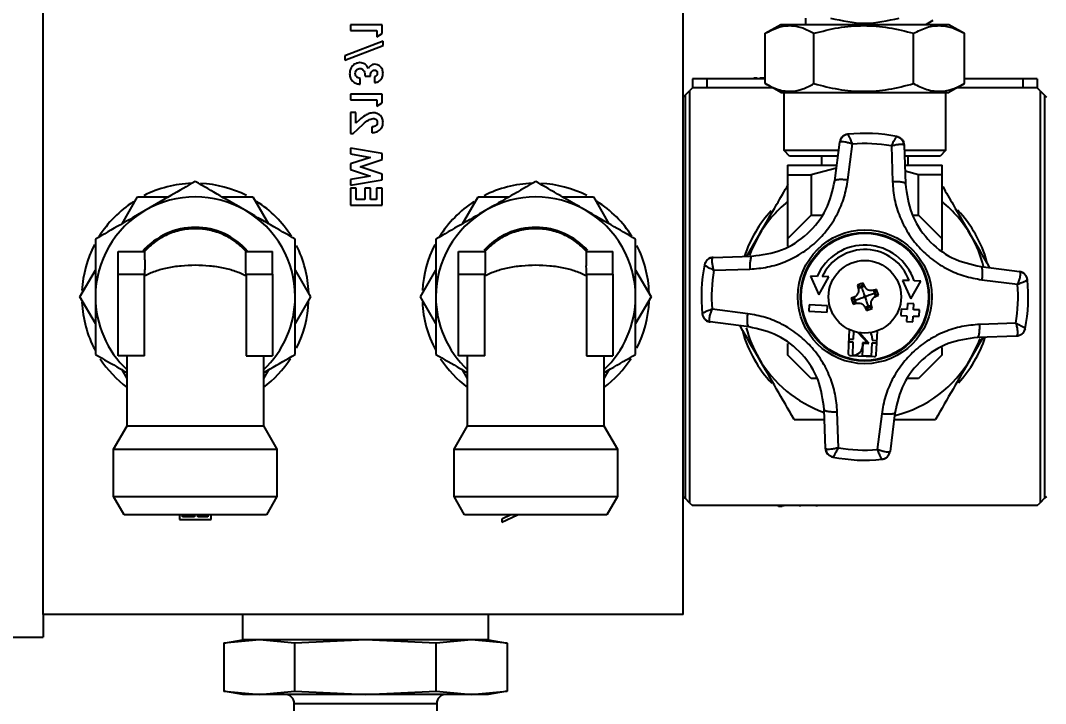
# Model space of a CAD drawing. Header units: inches. Extents: x -347369 to -260369, y 119522 to 149869.
# Drawn here: x -287485.7 to -287372.8, y 137540.9 to 137616.1 of the extents above; entities that cross this region are included whole.
import ezdxf

# ---------------------------------------------------------------- set-up
doc = ezdxf.new("R2010")
doc.units = ezdxf.units.IN
doc.header["$LTSCALE"] = 300
doc.layers.add('QUOTE', color=7, linetype='Continuous')
doc.layers.add('RULLIERE', color=3, linetype='Continuous')
doc.styles.get("Standard").update_dxf_attribs({"font": 'romans.shx'})
doc.dimstyles.new('sc1a100', dxfattribs={"dimscale": 100, "dimtxt": 3, "dimasz": 3, "dimexe": 0, "dimexo": 0, "dimgap": 1, "dimtad": 1, "dimzin": 12, "dimdsep": 46, "dimtxsty": 'Standard', "dimblk": 'CLOSEDBLANK', "dimcen": 1, "dimclrd": 253, "dimclre": 253, "dimclrt": 2, "dimadec": 0, "dimazin": 3, "dimtfac": 1, "dimtmove": 0, "dimatfit": 1, "dimldrblk": 'CLOSEDBLANK', "dimfxl": 1, "dimtolj": 1, "dimtzin": 0, "dimarcsym": 0})

# ---------------------------------------------------------------- blocks, each defined once
blk = doc.blocks.new('_ClosedBlank')
at = {"color": 0, "linetype": 'ByBlock', "lineweight": -2}
for p, q in [((-1, 0.16667), (0, 0)), ((-1, 0.16667), (-1, -0.16667)), ((0, 0), (-1, -0.16667))]:
    blk.add_line(p, q, dxfattribs=at)
blk = doc.blocks.new('*D27')
at = {"layer": 'Defpoints', "color": 0, "transparency": 16777216}
for p in [(-285230.17, 140399.66), (-284017.73, 139699.66), (-287395.23, 137749.66), (-287103.2, 136767.46), (-285230.17, 136499.66)]:
    blk.add_point(p, dxfattribs=at)
at = {"layer": 'QUOTE', "color": 253, "lineweight": -2, "transparency": 16777216}
for p, q in [((-287395.23, 137749.66), (-287753.7, 137542.69)), ((-285230.17, 136499.66), (-285230.17, 136085.73))]:
    blk.add_line(p, q, dxfattribs=at)
blk.add_arc((-285230.17, 138999.66), 2913.92, 215.90144, 264.09856, dxfattribs=at)
at = {"layer": 'QUOTE', "color": 253, "lineweight": -2, "transparency": 16777216, "xscale": 300, "yscale": 300, "zscale": 300}
for p, rotation in [((-287753.7, 137542.69), 122.9507175305296), ((-285230.17, 136085.73), 357.0492824694705)]:
    blk.add_blockref('_ClosedBlank', p, dxfattribs=dict(at, rotation=rotation))
at = {"layer": 'QUOTE', "color": 2, "transparency": 16777216, "insert": (-286562.13, 136692.63), "char_height": 300, "attachment_point": 5, "rotation": 330}
blk.add_mtext('\\A1;60°', dxfattribs=at)
blk = doc.blocks.new('90-2630 (R10) - SX')
at = {"layer": 'RULLIERE', "color": 254}
for p, q in [((-53, -1449), (-53, -1379)), ((17.5, -1449), (17.5, -1379)), ((-15.66, -1384.04), (-19.16, -1384.04)), ((-19.16, -1384.04), (-19.16, -1384.67)), ((-15.66, -1385.01), (-15.66, -1384.04)), ((26.53, -1384.98), (28.23, -1384)), ((28.23, -1384), (46.77, -1384)), ((31, -1384), (31, -1383.31)), ((45, -1383.57), (44.25, -1384)), ((46.77, -1384), (48.47, -1384.98)), ((-19.16, -1384.67), (-16.24, -1384.67)), ((-16.24, -1384.67), (-16.24, -1385.38)), ((-16.24, -1385.38), (-15.66, -1385.01)), ((26.53, -1390.52), (26.53, -1384.98)), ((31.9, -1390.52), (31.9, -1384.98)), ((42.87, -1390.52), (42.87, -1384.98)), ((48.47, -1390.52), (48.47, -1384.98)), ((-15.57, -1385.86), (-19.79, -1387.47)), ((-19.79, -1387.94), (-15.57, -1386.33)), ((-15.57, -1386.33), (-15.57, -1385.86)), ((-19.79, -1387.47), (-19.79, -1387.94)), ((-17.54, -1389.69), (-16.96, -1389.69)), ((-16.51, -1389.78), (-16.51, -1390.41)), ((-18.08, -1390.59), (-18.08, -1389.96)), ((20.1, -1390), (18.5, -1390)), ((18.5, -1390), (18.5, -1391)), ((26.53, -1390), (20.1, -1390)), ((20.1, -1390), (20.1, -1391)), ((25.29, -1389.9), (25.65, -1389.9)), ((25.29, -1389.9), (25.29, -1390)), ((25.83, -1389.9), (25.83, -1390)), ((25.92, -1389.9), (26.53, -1389.9)), ((25.92, -1389.9), (25.92, -1390)), ((28.23, -1391.5), (26.53, -1390.52)), ((48.47, -1390.52), (46.77, -1391.5)), ((54.9, -1390), (48.47, -1390)), ((56.5, -1390), (54.9, -1390)), ((54.9, -1390), (54.9, -1391)), ((56.5, -1390), (56.5, -1391)), ((-15.66, -1391.67), (-19.16, -1391.67)), ((-19.16, -1391.67), (-19.16, -1392.3)), ((-15.66, -1392.64), (-15.66, -1391.67)), ((17.5, -1392), (17.7, -1391.8)), ((17.7, -1391.8), (18.2, -1391.3)), ((17.7, -1391.8), (17.7, -1436.2)), ((18.5, -1391), (18.2, -1391.3)), ((18.2, -1391.3), (18.2, -1436.7)), ((27.36, -1391), (18.5, -1391)), ((28.23, -1391.5), (37.39, -1391.5)), ((28.6, -1397.9), (28.6, -1391.5)), ((37.39, -1391.5), (46.77, -1391.5)), ((46.4, -1391.5), (46.4, -1397.9)), ((56.5, -1391), (47.64, -1391)), ((56.8, -1391.3), (56.5, -1391)), ((56.8, -1391.3), (56.8, -1436.7)), ((56.8, -1391.3), (57.3, -1391.8)), ((57.3, -1391.8), (57.3, -1436.2)), ((57.3, -1391.8), (57.5, -1392)), ((-19.16, -1392.3), (-16.24, -1392.3)), ((-16.24, -1392.3), (-16.24, -1393.01)), ((-16.24, -1393.01), (-15.66, -1392.64)), ((-18.57, -1393.69), (-19.16, -1393.69)), ((-19.16, -1393.69), (-19.16, -1396.02)), ((-18.57, -1394.86), (-18.57, -1393.69)), ((-18.84, -1396.02), (-17.74, -1394.98)), ((-18.16, -1394.5), (-18.57, -1394.86)), ((-16.82, -1395.3), (-16.82, -1395.93)), ((-19.16, -1396.02), (-18.84, -1396.02)), ((35.62, -1396.1), (35.61, -1396.1)), ((41.04, -1396.35), (41.03, -1396.35)), ((-15.66, -1398.23), (-19.16, -1397.63)), ((-19.16, -1397.63), (-19.16, -1398.27)), ((34.19, -1401.21), (34.73, -1396.97)), ((34.73, -1396.97), (34.76, -1396.92)), ((35.64, -1401.1), (36.13, -1397.17)), ((40.42, -1397.37), (40.55, -1401.32)), ((41.84, -1397.3), (41.81, -1397.25)), ((41.84, -1397.3), (41.98, -1401.56)), ((-19.16, -1398.27), (-16.95, -1398.64)), ((-16.95, -1398.64), (-19.16, -1399.37)), ((-15.66, -1398.87), (-15.66, -1398.23)), ((29.2, -1398.5), (28.6, -1397.9)), ((34.58, -1397.9), (28.6, -1397.9)), ((34.5, -1398.5), (29.2, -1398.5)), ((32.75, -1399.5), (32.75, -1398.5)), ((46.4, -1397.9), (41.94, -1397.9)), ((45.8, -1398.5), (41.97, -1398.5)), ((42.25, -1398.5), (42.25, -1399.5)), ((46.4, -1397.9), (45.8, -1398.5)), ((-19.16, -1399.37), (-19.16, -1399.99)), ((-18.1, -1399.68), (-15.66, -1398.87)), ((-15.66, -1400.48), (-18.1, -1399.68)), ((29, -1399.5), (34.4, -1399.5)), ((34.37, -1399.84), (31.6, -1400.57)), ((42, -1399.5), (46, -1399.5)), ((-19.16, -1399.99), (-16.95, -1400.71)), ((-16.95, -1400.71), (-19.16, -1401.08)), ((-19.16, -1401.08), (-19.16, -1401.72)), ((-15.66, -1401.13), (-15.66, -1400.48)), ((29, -1400.57), (31.6, -1400.57)), ((29, -1400.57), (29, -1407.6)), ((31.6, -1400.57), (31.6, -1405)), ((43.4, -1400.57), (41.93, -1400.18)), ((43.4, -1405), (43.4, -1400.57)), ((46, -1400.57), (43.4, -1400.57)), ((46, -1407.6), (46, -1400.57)), ((-19.16, -1401.72), (-15.66, -1401.13)), ((-18.53, -1402.03), (-19.16, -1402.03)), ((-19.16, -1402.03), (-19.16, -1403.92)), ((-18.53, -1403.29), (-18.53, -1402.03)), ((-16.96, -1402.03), (-17.59, -1402.03)), ((-17.59, -1402.03), (-17.59, -1403.29)), ((-16.96, -1403.29), (-16.96, -1402.03)), ((-15.66, -1402.03), (-16.29, -1402.03)), ((-16.29, -1402.03), (-16.29, -1403.29)), ((-15.66, -1403.92), (-15.66, -1402.03)), ((-44.3, -1405.95), (-42.6, -1403)), ((-42.6, -1403), (-39.2, -1403)), ((-33.3, -1403), (-29.9, -1403)), ((-29.9, -1403), (-28.2, -1405.95)), ((-17.59, -1403.29), (-18.53, -1403.29)), ((-16.29, -1403.29), (-16.96, -1403.29)), ((-6.8, -1405.95), (-5.1, -1403)), ((-5.1, -1403), (-1.7, -1403)), ((4.2, -1403), (7.6, -1403)), ((7.6, -1403), (9.3, -1405.95)), ((-19.16, -1403.92), (-15.66, -1403.92)), ((31.6, -1405), (29, -1407.6)), ((31.6, -1405), (32.73, -1405)), ((42.78, -1405), (43.4, -1405)), ((43.4, -1405), (46, -1407.6)), ((24.49, -1409.54), (25.81, -1407.25)), ((25.81, -1407.25), (25.03, -1408.83)), ((29, -1407.6), (29, -1408.41)), ((46, -1408.85), (46, -1407.6)), ((25.03, -1408.83), (24.79, -1409.46)), ((-44.75, -1409), (-41.84, -1409)), ((-44.75, -1411.5), (-44.75, -1409)), ((-30.66, -1409), (-27.75, -1409)), ((-27.75, -1411.5), (-27.75, -1409)), ((-7.25, -1409), (-4.34, -1409)), ((-7.25, -1411.5), (-7.25, -1409)), ((6.84, -1409), (9.75, -1409)), ((9.75, -1411.5), (9.75, -1409)), ((20.75, -1409.69), (20.8, -1409.66)), ((20.8, -1409.66), (25.07, -1409.52)), ((-48.95, -1414), (-47.25, -1411.05)), ((-25.25, -1411.05), (-23.55, -1414)), ((-11.45, -1414), (-9.75, -1411.05)), ((12.25, -1411.05), (13.95, -1414)), ((19.85, -1410.46), (19.85, -1410.47)), ((20.87, -1411.08), (24.83, -1410.95)), ((50.29, -1410.68), (54.53, -1411.22)), ((54.53, -1411.22), (54.58, -1411.26)), ((-44.75, -1420.5), (-44.75, -1411.5)), ((-44.75, -1411.5), (-41.84, -1411.5)), ((-41.84, -1411.5), (-41.84, -1411.67)), ((-41.84, -1420.5), (-41.84, -1411.67)), ((-30.66, -1411.67), (-30.66, -1411.5)), ((-30.66, -1411.5), (-27.75, -1411.5)), ((-30.66, -1411.67), (-30.66, -1420.5)), ((-27.75, -1411.5), (-27.75, -1420.5)), ((-7.25, -1420.5), (-7.25, -1411.5)), ((-7.25, -1411.5), (-4.34, -1411.5)), ((-4.34, -1411.5), (-4.34, -1411.67)), ((-4.34, -1420.5), (-4.34, -1411.67)), ((6.84, -1411.67), (6.84, -1411.5)), ((6.84, -1411.5), (9.75, -1411.5)), ((6.84, -1411.67), (6.84, -1420.5)), ((9.75, -1411.5), (9.75, -1420.5)), ((32.26, -1411.76), (31.53, -1411.72)), ((31.53, -1411.72), (32.44, -1413.77)), ((32.44, -1413.77), (33.53, -1411.81)), ((33.53, -1411.81), (32.8, -1411.78)), ((42.39, -1412.22), (41.66, -1412.19)), ((41.66, -1412.19), (42.56, -1414.23)), ((42.56, -1414.23), (43.66, -1412.28)), ((43.66, -1412.28), (42.92, -1412.25)), ((50.39, -1412.13), (54.32, -1412.62)), ((55.4, -1412.12), (55.4, -1412.1)), ((37.01, -1412.59), (36.69, -1412.71)), ((36.69, -1412.71), (36.78, -1413.05)), ((37.12, -1412.91), (36.69, -1412.71)), ((36.78, -1413.05), (37.13, -1412.93)), ((37.33, -1412.49), (37.01, -1412.59)), ((37.12, -1412.91), (37.33, -1412.49)), ((37.13, -1412.93), (37.12, -1412.91)), ((37.13, -1412.93), (37.47, -1412.81)), ((37.47, -1412.81), (37.33, -1412.49)), ((38.79, -1413.19), (38.45, -1413.28)), ((38.45, -1413.28), (38.57, -1413.63)), ((38.59, -1413.62), (38.79, -1413.19)), ((39.01, -1413.83), (38.79, -1413.19)), ((-47.25, -1416.95), (-48.95, -1414)), ((-23.55, -1414), (-25.25, -1416.95)), ((-9.75, -1416.95), (-11.45, -1414)), ((13.95, -1414), (12.25, -1416.95)), ((36.31, -1414.03), (35.99, -1414.17)), ((35.99, -1414.17), (36.21, -1414.81)), ((36.41, -1414.38), (35.99, -1414.17)), ((36.41, -1414.38), (36.21, -1414.81)), ((36.43, -1414.37), (36.31, -1414.03)), ((36.43, -1414.37), (36.41, -1414.38)), ((36.55, -1414.72), (36.43, -1414.37)), ((38.57, -1413.63), (38.59, -1413.62)), ((38.57, -1413.63), (38.69, -1413.97)), ((38.59, -1413.62), (39.01, -1413.83)), ((38.69, -1413.97), (39.01, -1413.83)), ((24.62, -1415.86), (20.67, -1415.36)), ((31.38, -1414.89), (31.35, -1415.59)), ((31.35, -1415.59), (33.35, -1415.68)), ((33.38, -1414.99), (31.38, -1414.89)), ((33.35, -1415.68), (33.38, -1414.99)), ((36.21, -1414.81), (36.55, -1414.72)), ((37.87, -1415.07), (37.53, -1415.19)), ((37.53, -1415.19), (37.67, -1415.51)), ((37.88, -1415.09), (37.67, -1415.51)), ((37.67, -1415.51), (37.99, -1415.41)), ((38.22, -1414.95), (37.87, -1415.07)), ((37.88, -1415.09), (37.87, -1415.07)), ((38.31, -1415.29), (37.88, -1415.09)), ((37.99, -1415.41), (38.31, -1415.29)), ((38.31, -1415.29), (38.22, -1414.95)), ((41.51, -1415.36), (41.48, -1416.06)), ((42.16, -1415.39), (41.51, -1415.36)), ((42.19, -1414.74), (42.16, -1415.39)), ((42.89, -1414.78), (42.19, -1414.74)), ((42.86, -1415.42), (42.89, -1414.78)), ((43.51, -1415.45), (42.86, -1415.42)), ((43.48, -1416.15), (43.51, -1415.45)), ((19.6, -1415.87), (19.6, -1415.88)), ((20.47, -1416.77), (20.42, -1416.73)), ((24.72, -1417.31), (20.47, -1416.77)), ((41.48, -1416.06), (42.13, -1416.09)), ((42.13, -1416.09), (42.1, -1416.74)), ((42.1, -1416.74), (42.8, -1416.77)), ((42.8, -1416.77), (42.83, -1416.12)), ((42.83, -1416.12), (43.48, -1416.15)), ((35.78, -1417.61), (35.66, -1420.23)), ((36.25, -1418.68), (36.29, -1417.81)), ((36.74, -1417.93), (37.79, -1419.08)), ((37.95, -1419.15), (36.86, -1417.95)), ((38.76, -1420.38), (38.88, -1417.76)), ((54.13, -1416.91), (50.16, -1417.04)), ((55.15, -1417.53), (55.15, -1417.52)), ((29, -1419.14), (29, -1420.4)), ((35.75, -1418.99), (35.77, -1418.66)), ((36.23, -1419.01), (35.75, -1418.99)), ((35.77, -1418.66), (36.25, -1418.68)), ((36.17, -1420.45), (36.23, -1419.01)), ((37.25, -1419.06), (37.23, -1419.47)), ((37.79, -1419.08), (37.25, -1419.06)), ((37.25, -1420.5), (37.31, -1419.12)), ((37.31, -1419.12), (37.95, -1419.15)), ((38.27, -1419.1), (38.21, -1420.54)), ((38.75, -1419.12), (38.27, -1419.1)), ((38.3, -1418.56), (38.29, -1418.77)), ((38.29, -1418.77), (38.77, -1418.8)), ((38.77, -1418.8), (38.75, -1419.12)), ((50.52, -1418.45), (49.19, -1420.75)), ((54.2, -1418.33), (49.92, -1418.47)), ((49.97, -1419.17), (50.19, -1418.6)), ((54.2, -1418.33), (54.26, -1418.3)), ((46, -1420.4), (46, -1419.58)), ((49.19, -1420.75), (49.97, -1419.17)), ((-41.84, -1420.5), (-44.75, -1420.5)), ((-43.75, -1428.2), (-43.75, -1420.5)), ((-30.66, -1420.5), (-27.75, -1420.5)), ((-28.75, -1420.5), (-28.75, -1428.2)), ((-4.34, -1420.5), (-7.25, -1420.5)), ((-6.25, -1428.2), (-6.25, -1420.5)), ((6.84, -1420.5), (9.75, -1420.5)), ((8.75, -1420.5), (8.75, -1428.2)), ((31.6, -1423), (29, -1420.4)), ((35.88, -1420.47), (38.52, -1420.59)), ((38.21, -1420.54), (37.25, -1420.5)), ((46, -1420.4), (43.4, -1423)), ((-43.75, -1423.01), (-44.3, -1422.05)), ((-28.2, -1422.05), (-28.75, -1423.01)), ((-6.25, -1423.01), (-6.8, -1422.05)), ((9.3, -1422.05), (8.75, -1423.01)), ((32.23, -1423), (31.6, -1423)), ((43.4, -1423), (42.26, -1423)), ((33.16, -1430.7), (33.03, -1426.43)), ((34.59, -1430.63), (34.46, -1426.67)), ((39.36, -1426.9), (38.87, -1430.83)), ((40.81, -1426.79), (40.28, -1431.03)), ((29.71, -1427.5), (33.06, -1427.5)), ((-45.25, -1430.8), (-43.75, -1428.2)), ((-43.75, -1428.2), (-36.25, -1428.2)), ((-36.25, -1428.2), (-28.75, -1428.2)), ((-28.75, -1428.2), (-27.25, -1430.8)), ((-7.75, -1430.8), (-6.25, -1428.2)), ((-6.25, -1428.2), (1.25, -1428.2)), ((1.25, -1428.2), (8.75, -1428.2)), ((8.75, -1428.2), (10.25, -1430.8)), ((-45.25, -1436.01), (-45.25, -1430.8)), ((-45.25, -1430.8), (-36.25, -1430.8)), ((-36.25, -1430.8), (-27.25, -1430.8)), ((-27.25, -1430.8), (-27.25, -1436.01)), ((-7.75, -1436.01), (-7.75, -1430.8)), ((-7.75, -1430.8), (1.25, -1430.8)), ((1.25, -1430.8), (10.25, -1430.8)), ((10.25, -1430.8), (10.25, -1436.01)), ((33.16, -1430.7), (33.2, -1430.75)), ((40.28, -1431.03), (40.24, -1431.08)), ((33.97, -1431.65), (33.98, -1431.65)), ((39.38, -1431.9), (39.39, -1431.9)), ((-44.1, -1438), (-45.25, -1436.01)), ((-45.25, -1436.01), (-36.25, -1436.01)), ((-36.25, -1436.01), (-27.25, -1436.01)), ((-27.25, -1436.01), (-28.4, -1438)), ((-6.6, -1438), (-7.75, -1436.01)), ((-7.75, -1436.01), (1.25, -1436.01)), ((1.25, -1436.01), (10.25, -1436.01)), ((10.25, -1436.01), (9.1, -1438)), ((17.7, -1436.2), (17.5, -1436)), ((57.5, -1436), (57.3, -1436.2)), ((18.2, -1436.7), (17.7, -1436.2)), ((18.2, -1436.7), (18.5, -1437)), ((56.5, -1437), (18.5, -1437)), ((27.99, -1437.1), (27.99, -1437)), ((28.38, -1437.1), (27.99, -1437.1)), ((28.53, -1437.1), (28.53, -1437)), ((30.36, -1437.1), (30.36, -1437)), ((32.2, -1437.1), (32.2, -1437)), ((56.5, -1437), (56.8, -1436.7)), ((57.3, -1436.2), (56.8, -1436.7)), ((-28.4, -1438), (-44.1, -1438)), ((-38, -1438), (-38, -1438.55)), ((-37.64, -1438.24), (-37.64, -1438)), ((-36.34, -1438.24), (-37.64, -1438.24)), ((-36.34, -1438.03), (-36.34, -1438.24)), ((-35.98, -1438.24), (-35.98, -1438.03)), ((-34.86, -1438.24), (-35.98, -1438.24)), ((-34.86, -1438), (-34.86, -1438.24)), ((-34.5, -1438.55), (-34.5, -1438)), ((9.1, -1438), (-6.6, -1438)), ((-2.5, -1438.82), (-0.77, -1438)), ((-1.49, -1438), (-2.5, -1438.48)), ((-38, -1438.55), (-34.5, -1438.55)), ((-2.5, -1438.48), (-2.5, -1438.82)), ((-53, -1449), (-53, -1451.5)), ((17.5, -1449), (-53, -1449)), ((-31, -1451.8), (-31, -1449)), ((-4, -1449), (-4, -1451.8)), ((-58, -1451.5), (-53, -1451.5)), ((-33.09, -1452.17), (-31, -1451.8)), ((-29.19, -1451.8), (-33.09, -1452.17)), ((-29.19, -1451.8), (-31, -1451.8)), ((-25.29, -1452.17), (-29.19, -1451.8)), ((-17.5, -1451.8), (-29.19, -1451.8)), ((-17.5, -1451.8), (-25.29, -1452.17)), ((-9.71, -1452.17), (-17.5, -1451.8)), ((-5.81, -1451.8), (-17.5, -1451.8)), ((-5.81, -1451.8), (-9.71, -1452.17)), ((-1.91, -1452.17), (-5.81, -1451.8)), ((-4, -1451.8), (-5.81, -1451.8)), ((-4, -1451.8), (-1.91, -1452.17)), ((-33.09, -1452.17), (-33.09, -1457.43)), ((-25.29, -1457.43), (-25.29, -1452.17)), ((-9.71, -1457.43), (-9.71, -1452.17)), ((-1.91, -1452.17), (-1.91, -1457.43)), ((-31, -1457.8), (-33.09, -1457.43)), ((-33.09, -1457.43), (-29.19, -1457.8)), ((-29.19, -1457.8), (-25.29, -1457.43)), ((-25.29, -1457.43), (-17.5, -1457.8)), ((-17.5, -1457.8), (-9.71, -1457.43)), ((-9.71, -1457.43), (-5.81, -1457.8)), ((-5.81, -1457.8), (-1.91, -1457.43)), ((-1.91, -1457.43), (-4, -1457.8)), ((-29.19, -1457.8), (-31, -1457.8)), ((-17.5, -1457.8), (-29.19, -1457.8)), ((-5.81, -1457.8), (-17.5, -1457.8)), ((-4, -1457.8), (-5.81, -1457.8)), ((-25.35, -1459.8), (-25.35, -1458.8)), ((-25.35, -1458.8), (-9.65, -1458.8)), ((-9.65, -1458.8), (-9.65, -1459.8))]:
    blk.add_line(p, q, dxfattribs=at)
for radius in [7.37, 7.09, 7, 4]:
    blk.add_circle((37.5, -1414), radius, dxfattribs=at)
for centre, radius, start, end in [((37.5, -1414), 18, 78.7063, 95.9824), ((37.5, -1414), 16.88, 80.0433, 94.6457), ((-36.25, -1414), 12.5, 91.8296, 116.9987), ((-36.25, -1414), 12.5, 63.1722, 87.3386), ((1.25, -1414), 12.5, 91.8296, 116.9987), ((1.25, -1414), 12.5, 63.1722, 87.3386), ((-36.25, -1414), 11, 60, 120), ((1.25, -1414), 11, 60, 120), ((-36.25, -1414), 11, 120, 180), ((-36.25, -1414), 12.5, 123.0082, 148.1405), ((-36.25, -1414), 11, 0, 60), ((-36.25, -1414), 12.5, 32.0706, 57.3041), ((1.25, -1414), 11, 120, 180), ((1.25, -1414), 12.5, 123.0082, 148.1405), ((1.25, -1414), 11, 0, 60), ((1.25, -1414), 12.5, 32.0706, 57.3041), ((37.5, -1414), 13.5, 129.0228, 150), ((37.5, -1414), 13.5, 30, 50.9772), ((37.5, -1414), 14, 16.039, 42.8668), ((37.5, -1414), 14, 137.3716, 161.3694), ((-36.25, -1414), 7.65, 40.8132, 139.1868), ((1.25, -1414), 7.65, 41.6887, 138.2066), ((37.5, -1414), 13.5, 14.3439, 30), ((-36.25, -1414), 12.5, 152.6448, 176.8302), ((-36.25, -1414), 12.5, 2.0738, 26.9325), ((1.25, -1414), 12.5, 152.6448, 176.8302), ((1.25, -1414), 12.5, 2.0738, 26.9325), ((37.5, -1414), 5.7, 17.8904, 156.8085), ((37.5, -1414), 5.2, 19.9693, 154.7296), ((37.5, -1414), 18, 168.6905, 185.968), ((37.5, -1414), 16.88, 170.0272, 184.6315), ((37.5, -1414), 18, 348.7309, 6.0094), ((37.5, -1414), 16.88, 350.0674, 4.6733), ((-36.25, -1414), 12.5, 182.7061, 207.9432), ((-36.25, -1414), 11, 180, 227.0141), ((-36.25, -1414), 11, 312.9859, 0), ((-36.25, -1414), 12.5, 333.1075, 357.6923), ((1.25, -1414), 12.5, 182.7061, 207.9432), ((1.25, -1414), 11, 180, 227.0141), ((1.25, -1414), 11, 312.9859, 0), ((1.25, -1414), 12.5, 333.1075, 357.6923), ((36.05, -1413.3), 1.54, 331.8654, 336.6913), ((36.8, -1415.45), 1.54, 61.8654, 66.6913), ((38.2, -1412.55), 1.54, 241.8654, 246.6913), ((38.95, -1414.7), 1.54, 151.8654, 156.6913), ((37.5, -1414), 14, 196.039, 222.8668), ((37.5, -1414), 13.5, 194.6546, 210), ((37.28, -1418.52), 1.02, 357.3494, 33.6558), ((37.5, -1414), 14, 317.3716, 341.41), ((35.89, -1420.24), 0.23, 177.3494, 267.3494), ((36.21, -1419.43), 1.02, 267.3494, 357.3494), ((-36.25, -1414), 12.5, 213.0603, 233.1301), ((-36.25, -1414), 12.5, 306.8699, 327.1322), ((1.25, -1414), 12.5, 213.0603, 233.1301), ((1.25, -1414), 12.5, 306.8699, 327.1322), ((37.5, -1414), 13.5, 210, 250.554), ((38.53, -1420.36), 0.23, 267.3494, 357.3494), ((37.5, -1414), 13.5, 284.1843, 330), ((37.5, -1414), 16.88, 260.0568, 274.6536), ((37.5, -1414), 18, 258.7188, 275.9913), ((-26.35, -1458.8), 1, 0, 90), ((-8.65, -1458.8), 1, 90, 180)]:
    blk.add_arc(centre, radius, start, end, dxfattribs=at)
for points, knots in [([(26.53, -1384.98), (27, -1384.74), (27.94, -1384.24), (29.34, -1384.06), (30.67, -1384.33), (31.49, -1384.76), (31.9, -1384.98)], [0, 0, 0, 0, 0.2646136, 0.5349658, 0.7653524, 1, 1, 1, 1]), ([(31.9, -1384.98), (32.79, -1384.75), (34.59, -1384.28), (37.37, -1384.06), (40.16, -1384.28), (41.96, -1384.75), (42.87, -1384.98)], [0, 0, 0, 0, 0.247728, 0.499998, 0.747254, 1, 1, 1, 1]), ([(33.73, -1383.31), (34.99, -1383.58), (37.5, -1384.13), (40.01, -1383.58), (41.27, -1383.31)], [0, 0, 0, 0, 0.5009764, 1, 1, 1, 1]), ([(42.87, -1384.98), (43.36, -1384.74), (44.34, -1384.24), (45.8, -1384.06), (47.19, -1384.33), (48.04, -1384.76), (48.47, -1384.98)], [0, 0, 0, 0, 0.264614, 0.534966, 0.765352, 1, 1, 1, 1]), ([(-18.11, -1388.21), (-18.29, -1388.23), (-18.64, -1388.28), (-19.01, -1388.62), (-19.22, -1389.02), (-19.24, -1389.29), (-19.25, -1389.43)], [0, 0, 0, 0, 0.279288, 0.558901, 0.779272, 1, 1, 1, 1]), ([(-17.22, -1388.86), (-17.26, -1388.76), (-17.35, -1388.55), (-17.65, -1388.28), (-17.94, -1388.24), (-18.11, -1388.21)], [0, 0, 0, 0, 0.281058, 0.561784, 1, 1, 1, 1]), ([(-16.49, -1388.39), (-16.57, -1388.4), (-16.74, -1388.41), (-17.02, -1388.56), (-17.14, -1388.75), (-17.22, -1388.86)], [0, 0, 0, 0, 0.280577, 0.561016, 1, 1, 1, 1]), ([(-15.57, -1389.37), (-15.58, -1389.23), (-15.61, -1388.95), (-15.85, -1388.63), (-16.16, -1388.42), (-16.38, -1388.4), (-16.49, -1388.39)], [0, 0, 0, 0, 0.279898, 0.559568, 0.779842, 1, 1, 1, 1]), ([(-19.25, -1389.43), (-19.23, -1389.6), (-19.2, -1389.94), (-18.88, -1390.33), (-18.48, -1390.54), (-18.22, -1390.57), (-18.08, -1390.59)], [0, 0, 0, 0, 0.279836, 0.558867, 0.779159, 1, 1, 1, 1]), ([(-18.62, -1389.39), (-18.61, -1389.31), (-18.6, -1389.16), (-18.46, -1388.97), (-18.29, -1388.86), (-18.17, -1388.85), (-18.11, -1388.84)], [0, 0, 0, 0, 0.2800639, 0.5597686, 0.7799098, 1, 1, 1, 1]), ([(-18.08, -1389.96), (-18.16, -1389.94), (-18.32, -1389.91), (-18.51, -1389.77), (-18.61, -1389.58), (-18.61, -1389.46), (-18.62, -1389.39)], [0, 0, 0, 0, 0.2804784, 0.5592853, 0.7794503, 1, 1, 1, 1]), ([(-18.11, -1388.84), (-18.06, -1388.84), (-17.97, -1388.85), (-17.8, -1388.94), (-17.58, -1389.21), (-17.56, -1389.5), (-17.54, -1389.69)], [0, 0, 0, 0, 0.125515, 0.250976, 0.500907, 1, 1, 1, 1]), ([(-16.96, -1389.69), (-16.95, -1389.54), (-16.93, -1389.32), (-16.77, -1389.11), (-16.64, -1389.03), (-16.56, -1389.02), (-16.53, -1389.02)], [0, 0, 0, 0, 0.5000229, 0.7494466, 0.8748172, 1, 1, 1, 1]), ([(-16.53, -1389.02), (-16.47, -1389.03), (-16.37, -1389.04), (-16.26, -1389.14), (-16.2, -1389.25), (-16.2, -1389.33), (-16.2, -1389.37)], [0, 0, 0, 0, 0.279483, 0.558999, 0.779295, 1, 1, 1, 1]), ([(-16.2, -1389.37), (-16.2, -1389.42), (-16.21, -1389.53), (-16.32, -1389.69), (-16.44, -1389.75), (-16.51, -1389.78)], [0, 0, 0, 0, 0.280786, 0.561822, 1, 1, 1, 1]), ([(-15.89, -1390.14), (-15.79, -1390.02), (-15.6, -1389.79), (-15.58, -1389.5), (-15.57, -1389.37)], [0, 0, 0, 0, 0.558864, 1, 1, 1, 1]), ([(-16.51, -1390.41), (-16.38, -1390.39), (-16.15, -1390.35), (-15.97, -1390.2), (-15.89, -1390.14)], [0, 0, 0, 0, 0.560124, 1, 1, 1, 1]), ([(26.53, -1390.52), (27, -1390.76), (27.94, -1391.26), (29.34, -1391.44), (30.67, -1391.17), (31.49, -1390.74), (31.9, -1390.52)], [0, 0, 0, 0, 0.264614, 0.534966, 0.765352, 1, 1, 1, 1]), ([(31.9, -1390.52), (32.79, -1390.75), (34.59, -1391.22), (37.37, -1391.44), (40.16, -1391.22), (41.96, -1390.75), (42.87, -1390.52)], [0, 0, 0, 0, 0.247728, 0.499998, 0.747254, 1, 1, 1, 1]), ([(42.87, -1390.52), (43.36, -1390.76), (44.34, -1391.26), (45.8, -1391.44), (47.19, -1391.17), (48.04, -1390.74), (48.47, -1390.52)], [0, 0, 0, 0, 0.264614, 0.534966, 0.765352, 1, 1, 1, 1]), ([(-16.62, -1393.73), (-16.78, -1393.75), (-17.11, -1393.79), (-17.64, -1394.06), (-17.96, -1394.33), (-18.16, -1394.5)], [0, 0, 0, 0, 0.27944, 0.559475, 1, 1, 1, 1]), ([(-15.57, -1394.78), (-15.58, -1394.63), (-15.61, -1394.32), (-15.9, -1393.97), (-16.25, -1393.77), (-16.5, -1393.74), (-16.62, -1393.73)], [0, 0, 0, 0, 0.279748, 0.558964, 0.779633, 1, 1, 1, 1]), ([(-17.74, -1394.98), (-17.56, -1394.81), (-17.26, -1394.51), (-16.84, -1394.4), (-16.66, -1394.36)], [0, 0, 0, 0, 0.562478, 1, 1, 1, 1]), ([(-16.82, -1395.93), (-16.65, -1395.91), (-16.29, -1395.87), (-15.86, -1395.6), (-15.6, -1395.2), (-15.58, -1394.92), (-15.57, -1394.78)], [0, 0, 0, 0, 0.2806375, 0.5599275, 0.7797822, 1, 1, 1, 1]), ([(-16.2, -1394.82), (-16.21, -1394.9), (-16.24, -1395.06), (-16.48, -1395.26), (-16.69, -1395.29), (-16.82, -1395.3)], [0, 0, 0, 0, 0.278755, 0.559273, 1, 1, 1, 1]), ([(-16.66, -1394.36), (-16.59, -1394.37), (-16.46, -1394.38), (-16.3, -1394.5), (-16.21, -1394.66), (-16.2, -1394.76), (-16.2, -1394.82)], [0, 0, 0, 0, 0.2798411, 0.559185, 0.7793911, 1, 1, 1, 1]), ([(36.13, -1397.17), (36.07, -1397.01), (35.95, -1396.71), (35.8, -1396.37), (35.68, -1396.14), (35.64, -1396.11), (35.62, -1396.1)], [0, 0, 0, 0, 0.283942, 0.500176, 0.759719, 1, 1, 1, 1]), ([(41.03, -1396.35), (41.01, -1396.36), (40.97, -1396.38), (40.83, -1396.6), (40.64, -1396.93), (40.5, -1397.21), (40.42, -1397.37)], [0, 0, 0, 0, 0.240273, 0.499828, 0.716045, 1, 1, 1, 1]), ([(41.81, -1397.25), (41.78, -1397.13), (41.74, -1396.89), (41.54, -1396.61), (41.29, -1396.43), (41.11, -1396.37), (41.03, -1396.35)], [0, 0, 0, 0, 0.279742, 0.559482, 0.77974, 1, 1, 1, 1]), ([(34.76, -1396.92), (34.82, -1396.9), (34.94, -1396.86), (35.29, -1396.91), (35.7, -1397.01), (35.99, -1397.12), (36.13, -1397.17)], [0, 0, 0, 0, 0.27333, 0.527851, 0.767333, 1, 1, 1, 1]), ([(40.42, -1397.37), (40.57, -1397.33), (40.87, -1397.25), (41.28, -1397.19), (41.64, -1397.17), (41.75, -1397.22), (41.81, -1397.25)], [0, 0, 0, 0, 0.232663, 0.472142, 0.726663, 1, 1, 1, 1]), ([(29, -1399.5), (29, -1399.56), (29, -1399.67), (29, -1400.27), (29, -1400.57)], [0, 0, 0, 0, 0.492749, 1, 1, 1, 1]), ([(46, -1400.57), (46, -1400.27), (46, -1399.68), (46, -1399.56), (46, -1399.5)], [0, 0, 0, 0, 0.494396, 1, 1, 1, 1]), ([(34.19, -1401.21), (34.22, -1401.17), (34.29, -1401.1), (34.67, -1401.05), (35.14, -1401.06), (35.47, -1401.09), (35.64, -1401.1)], [0, 0, 0, 0, 0.279645, 0.559286, 0.779642, 1, 1, 1, 1]), ([(-36.25, -1401.3), (-37.14, -1401.81), (-38.95, -1402.85), (-40.81, -1403.93), (-41.75, -1404.47)], [0, 0, 0, 0, 0.495458, 1, 1, 1, 1]), ([(-30.75, -1404.47), (-31.67, -1403.94), (-33.54, -1402.87), (-35.34, -1401.82), (-36.25, -1401.3)], [0, 0, 0, 0, 0.4945107, 1, 1, 1, 1]), ([(1.25, -1401.3), (0.36, -1401.81), (-1.45, -1402.85), (-3.31, -1403.93), (-4.25, -1404.47)], [0, 0, 0, 0, 0.495458, 1, 1, 1, 1]), ([(6.75, -1404.47), (5.83, -1403.94), (3.96, -1402.87), (2.16, -1401.82), (1.25, -1401.3)], [0, 0, 0, 0, 0.4945107, 1, 1, 1, 1]), ([(24.83, -1410.95), (25.49, -1410.9), (26.8, -1410.79), (28.71, -1410.19), (30.49, -1409.28), (32.09, -1408.07), (33.45, -1406.59), (34.52, -1404.9), (35.29, -1403.05), (35.52, -1401.76), (35.64, -1401.1)], [0, 0, 0, 0, 0.125034, 0.250333, 0.374705, 0.499939, 0.624373, 0.749623, 0.874201, 1, 1, 1, 1]), ([(25.07, -1409.52), (26.18, -1409.37), (28.39, -1409.08), (31.29, -1407.18), (33.45, -1404.47), (33.94, -1402.3), (34.19, -1401.21)], [0, 0, 0, 0, 0.250448, 0.500245, 0.749991, 1, 1, 1, 1]), ([(25.81, -1407.25), (26.47, -1406.1), (27.57, -1404.21), (28.63, -1402.37), (29.05, -1401.64)], [0, 0, 0, 0, 0.603261, 1, 1, 1, 1]), ([(40.55, -1401.32), (40.6, -1401.98), (40.71, -1403.29), (41.31, -1405.2), (42.21, -1406.98), (43.43, -1408.58), (44.91, -1409.94), (46.6, -1411.01), (48.44, -1411.78), (49.74, -1412.01), (50.39, -1412.13)], [0, 0, 0, 0, 0.125033, 0.250332, 0.374704, 0.499938, 0.624373, 0.749623, 0.874201, 1, 1, 1, 1]), ([(41.98, -1401.56), (41.95, -1401.52), (41.89, -1401.44), (41.51, -1401.36), (41.04, -1401.32), (40.71, -1401.32), (40.55, -1401.32)], [0, 0, 0, 0, 0.279645, 0.559286, 0.779642, 1, 1, 1, 1]), ([(41.98, -1401.56), (42.12, -1402.67), (42.42, -1404.88), (44.31, -1407.78), (47.03, -1409.94), (49.2, -1410.43), (50.29, -1410.68)], [0, 0, 0, 0, 0.250449, 0.500245, 0.749991, 1, 1, 1, 1]), ([(46.08, -1401.86), (46.46, -1402.52), (47.48, -1404.28), (48.53, -1406.11), (49.19, -1407.25)], [0, 0, 0, 0, 0.372331, 1, 1, 1, 1]), ([(-41.75, -1404.47), (-42.67, -1405.01), (-44.54, -1406.08), (-46.34, -1407.12), (-47.25, -1407.65)], [0, 0, 0, 0, 0.494511, 1, 1, 1, 1]), ([(-25.25, -1407.65), (-26.14, -1407.13), (-27.95, -1406.09), (-29.81, -1405.02), (-30.75, -1404.47)], [0, 0, 0, 0, 0.495458, 1, 1, 1, 1]), ([(-4.25, -1404.47), (-5.17, -1405.01), (-7.04, -1406.08), (-8.84, -1407.12), (-9.75, -1407.65)], [0, 0, 0, 0, 0.494511, 1, 1, 1, 1]), ([(12.25, -1407.65), (11.36, -1407.13), (9.55, -1406.09), (7.69, -1405.02), (6.75, -1404.47)], [0, 0, 0, 0, 0.495458, 1, 1, 1, 1]), ([(-30.66, -1409), (-31.04, -1408.62), (-31.78, -1407.89), (-33.17, -1407.1), (-34.67, -1406.61), (-36.25, -1406.45), (-37.83, -1406.61), (-39.33, -1407.1), (-40.72, -1407.89), (-41.46, -1408.62), (-41.84, -1409)], [0, 0, 0, 0, 0.131448, 0.253875, 0.378416, 0.5, 0.621581, 0.746125, 0.86855, 1, 1, 1, 1]), ([(6.84, -1409), (6.46, -1408.62), (5.72, -1407.89), (4.33, -1407.1), (2.83, -1406.61), (1.25, -1406.45), (-0.33, -1406.61), (-1.83, -1407.1), (-3.22, -1407.89), (-3.96, -1408.62), (-4.34, -1409)], [0, 0, 0, 0, 0.131448, 0.253875, 0.378416, 0.5, 0.621581, 0.746125, 0.86855, 1, 1, 1, 1]), ([(-47.25, -1407.65), (-47.25, -1408.68), (-47.25, -1410.76), (-47.25, -1412.91), (-47.25, -1414)], [0, 0, 0, 0, 0.495458, 1, 1, 1, 1]), ([(-25.25, -1414), (-25.25, -1412.94), (-25.25, -1410.78), (-25.25, -1408.7), (-25.25, -1407.65)], [0, 0, 0, 0, 0.494511, 1, 1, 1, 1]), ([(-9.75, -1407.65), (-9.75, -1408.68), (-9.75, -1410.76), (-9.75, -1412.91), (-9.75, -1414)], [0, 0, 0, 0, 0.495458, 1, 1, 1, 1]), ([(12.25, -1414), (12.25, -1412.94), (12.25, -1410.78), (12.25, -1408.7), (12.25, -1407.65)], [0, 0, 0, 0, 0.494511, 1, 1, 1, 1]), ([(49.19, -1407.25), (49.86, -1408.4), (50.55, -1409.6), (51.22, -1410.76), (51.24, -1410.8)], [0, 0, 0, 0, 0.959623, 1, 1, 1, 1]), ([(-41.84, -1409), (-41.83, -1409.03), (-41.82, -1409.08), (-41.83, -1409.51), (-41.82, -1410.14), (-41.82, -1410.85), (-41.83, -1411.31), (-41.84, -1411.5)], [0, 0, 0, 0, 0.213635, 0.427195, 0.641837, 0.856446, 1, 1, 1, 1]), ([(-30.66, -1411.5), (-30.67, -1411.22), (-30.68, -1410.66), (-30.67, -1409.91), (-30.67, -1409.35), (-30.68, -1409.04), (-30.67, -1409.01), (-30.66, -1409)], [0, 0, 0, 0, 0.21364, 0.427214, 0.641828, 0.856387, 1, 1, 1, 1]), ([(-4.34, -1409), (-4.33, -1409.03), (-4.32, -1409.08), (-4.33, -1409.51), (-4.32, -1410.14), (-4.32, -1410.85), (-4.33, -1411.31), (-4.34, -1411.5)], [0, 0, 0, 0, 0.213635, 0.427195, 0.641837, 0.856446, 1, 1, 1, 1]), ([(6.84, -1411.5), (6.83, -1411.22), (6.82, -1410.66), (6.83, -1409.91), (6.83, -1409.35), (6.82, -1409.04), (6.83, -1409.01), (6.84, -1409)], [0, 0, 0, 0, 0.21364, 0.427214, 0.641828, 0.856387, 1, 1, 1, 1]), ([(20.75, -1409.69), (20.63, -1409.71), (20.39, -1409.75), (20.11, -1409.96), (19.93, -1410.2), (19.88, -1410.38), (19.85, -1410.47)], [0, 0, 0, 0, 0.279742, 0.559482, 0.77974, 1, 1, 1, 1]), ([(20.87, -1411.08), (20.83, -1410.93), (20.75, -1410.63), (20.69, -1410.21), (20.67, -1409.86), (20.72, -1409.75), (20.75, -1409.69)], [0, 0, 0, 0, 0.232669, 0.472152, 0.726673, 1, 1, 1, 1]), ([(25.07, -1409.52), (25.03, -1409.55), (24.95, -1409.6), (24.87, -1409.98), (24.83, -1410.45), (24.83, -1410.78), (24.83, -1410.95)], [0, 0, 0, 0, 0.279645, 0.559286, 0.779642, 1, 1, 1, 1]), ([(-41.84, -1411.67), (-41.46, -1411.49), (-40.72, -1411.15), (-39.33, -1410.78), (-37.83, -1410.55), (-36.25, -1410.47), (-34.67, -1410.55), (-33.17, -1410.78), (-31.78, -1411.15), (-31.04, -1411.49), (-30.66, -1411.67)], [0, 0, 0, 0, 0.1314482, 0.2538752, 0.3784158, 0.5, 0.6215808, 0.7461247, 0.8685498, 1, 1, 1, 1]), ([(-4.34, -1411.67), (-3.96, -1411.49), (-3.22, -1411.15), (-1.83, -1410.78), (-0.33, -1410.55), (1.25, -1410.47), (2.83, -1410.55), (4.33, -1410.78), (5.72, -1411.15), (6.46, -1411.49), (6.84, -1411.67)], [0, 0, 0, 0, 0.131448, 0.253875, 0.378416, 0.5, 0.621581, 0.746125, 0.86855, 1, 1, 1, 1]), ([(19.85, -1410.47), (19.86, -1410.49), (19.89, -1410.53), (20.1, -1410.67), (20.43, -1410.85), (20.71, -1411), (20.87, -1411.08)], [0, 0, 0, 0, 0.240274, 0.499828, 0.716045, 1, 1, 1, 1]), ([(50.29, -1410.68), (50.32, -1410.72), (50.4, -1410.78), (50.44, -1411.16), (50.44, -1411.63), (50.41, -1411.96), (50.39, -1412.13)], [0, 0, 0, 0, 0.279645, 0.559286, 0.779642, 1, 1, 1, 1]), ([(54.58, -1411.26), (54.6, -1411.31), (54.64, -1411.43), (54.59, -1411.78), (54.49, -1412.19), (54.38, -1412.48), (54.32, -1412.62)], [0, 0, 0, 0, 0.273313, 0.527833, 0.767322, 1, 1, 1, 1]), ([(54.32, -1412.62), (54.49, -1412.56), (54.79, -1412.44), (55.13, -1412.29), (55.36, -1412.17), (55.39, -1412.13), (55.4, -1412.12)], [0, 0, 0, 0, 0.283942, 0.500177, 0.759717, 1, 1, 1, 1]), ([(36.78, -1413.05), (36.8, -1413.14), (36.83, -1413.32), (36.77, -1413.6), (36.62, -1413.83), (36.45, -1413.97), (36.34, -1414.02), (36.31, -1414.03)], [0, 0, 0, 0, 0.230862, 0.463056, 0.691299, 0.91884, 1, 1, 1, 1]), ([(37.13, -1412.93), (37.15, -1413), (37.21, -1413.17), (37.34, -1413.54), (37.41, -1413.76), (37.47, -1413.91)], [0, 0, 0, 0, 0.166186, 0.390334, 1, 1, 1, 1]), ([(38.45, -1413.28), (38.36, -1413.3), (38.18, -1413.33), (37.9, -1413.27), (37.67, -1413.12), (37.53, -1412.95), (37.48, -1412.84), (37.47, -1412.81)], [0, 0, 0, 0, 0.230862, 0.463056, 0.691299, 0.91884, 1, 1, 1, 1]), ([(-47.25, -1414), (-47.25, -1415.06), (-47.25, -1417.22), (-47.25, -1419.3), (-47.25, -1420.35)], [0, 0, 0, 0, 0.494511, 1, 1, 1, 1]), ([(-25.25, -1420.35), (-25.25, -1419.32), (-25.25, -1417.24), (-25.25, -1415.09), (-25.25, -1414)], [0, 0, 0, 0, 0.495458, 1, 1, 1, 1]), ([(-9.75, -1414), (-9.75, -1415.06), (-9.75, -1417.22), (-9.75, -1419.3), (-9.75, -1420.35)], [0, 0, 0, 0, 0.494511, 1, 1, 1, 1]), ([(12.25, -1420.35), (12.25, -1419.32), (12.25, -1417.24), (12.25, -1415.09), (12.25, -1414)], [0, 0, 0, 0, 0.495458, 1, 1, 1, 1]), ([(36.43, -1414.37), (36.5, -1414.35), (36.67, -1414.29), (37.04, -1414.16), (37.26, -1414.09), (37.41, -1414.03)], [0, 0, 0, 0, 0.1661855, 0.3903339, 1, 1, 1, 1]), ([(37.53, -1414.09), (37.58, -1414.23), (37.65, -1414.43), (37.76, -1414.74), (37.82, -1414.93), (37.86, -1415.03), (37.87, -1415.07)], [0, 0, 0, 0, 0.552132, 0.756114, 0.916085, 1, 1, 1, 1]), ([(38.57, -1413.63), (38.5, -1413.65), (38.33, -1413.71), (37.96, -1413.84), (37.74, -1413.91), (37.59, -1413.97)], [0, 0, 0, 0, 0.1661855, 0.3903339, 1, 1, 1, 1]), ([(38.22, -1414.95), (38.2, -1414.86), (38.17, -1414.68), (38.23, -1414.4), (38.38, -1414.17), (38.55, -1414.03), (38.66, -1413.98), (38.69, -1413.97)], [0, 0, 0, 0, 0.230862, 0.463056, 0.691299, 0.91884, 1, 1, 1, 1]), ([(20.67, -1415.36), (20.51, -1415.43), (20.21, -1415.54), (19.87, -1415.7), (19.64, -1415.82), (19.61, -1415.85), (19.6, -1415.87)], [0, 0, 0, 0, 0.283942, 0.500177, 0.759718, 1, 1, 1, 1]), ([(20.42, -1416.73), (20.4, -1416.67), (20.36, -1416.56), (20.41, -1416.21), (20.51, -1415.8), (20.62, -1415.51), (20.67, -1415.36)], [0, 0, 0, 0, 0.273323, 0.527843, 0.767328, 1, 1, 1, 1]), ([(36.55, -1414.72), (36.64, -1414.7), (36.82, -1414.67), (37.1, -1414.73), (37.33, -1414.88), (37.47, -1415.05), (37.52, -1415.16), (37.53, -1415.19)], [0, 0, 0, 0, 0.230862, 0.463056, 0.691299, 0.91884, 1, 1, 1, 1]), ([(24.72, -1417.31), (24.69, -1417.28), (24.61, -1417.21), (24.57, -1416.83), (24.57, -1416.36), (24.6, -1416.03), (24.62, -1415.86)], [0, 0, 0, 0, 0.279645, 0.559286, 0.779642, 1, 1, 1, 1]), ([(34.46, -1426.67), (34.41, -1426.02), (34.3, -1424.7), (33.7, -1422.8), (32.79, -1421.01), (31.58, -1419.42), (30.1, -1418.05), (28.41, -1416.99), (26.57, -1416.21), (25.27, -1415.98), (24.62, -1415.86)], [0, 0, 0, 0, 0.125034, 0.250333, 0.374705, 0.499939, 0.624373, 0.749623, 0.874201, 1, 1, 1, 1]), ([(25.81, -1420.75), (25.14, -1419.6), (24.45, -1418.4), (23.78, -1417.23), (23.75, -1417.18)], [0, 0, 0, 0, 0.95651, 1, 1, 1, 1]), ([(33.03, -1426.43), (32.88, -1425.32), (32.59, -1423.11), (30.69, -1420.21), (27.98, -1418.06), (25.81, -1417.56), (24.72, -1417.31)], [0, 0, 0, 0, 0.250449, 0.500245, 0.749991, 1, 1, 1, 1]), ([(50.16, -1417.04), (49.5, -1417.1), (48.19, -1417.21), (46.28, -1417.81), (44.5, -1418.72), (42.91, -1419.93), (41.55, -1421.41), (40.48, -1423.1), (39.7, -1424.95), (39.47, -1426.25), (39.36, -1426.9)], [0, 0, 0, 0, 0.125035, 0.250335, 0.374705, 0.499939, 0.624373, 0.749622, 0.874202, 1, 1, 1, 1]), ([(49.92, -1418.47), (49.96, -1418.45), (50.04, -1418.39), (50.12, -1418.01), (50.16, -1417.54), (50.16, -1417.21), (50.16, -1417.04)], [0, 0, 0, 0, 0.279645, 0.559286, 0.779642, 1, 1, 1, 1]), ([(54.13, -1416.91), (54.17, -1417.06), (54.25, -1417.36), (54.32, -1417.78), (54.33, -1418.13), (54.28, -1418.24), (54.26, -1418.3)], [0, 0, 0, 0, 0.232672, 0.472158, 0.726678, 1, 1, 1, 1]), ([(55.15, -1417.52), (55.14, -1417.5), (55.12, -1417.46), (54.9, -1417.32), (54.57, -1417.13), (54.29, -1416.99), (54.13, -1416.91)], [0, 0, 0, 0, 0.240274, 0.499828, 0.716045, 1, 1, 1, 1]), ([(54.26, -1418.3), (54.38, -1418.28), (54.61, -1418.23), (54.89, -1418.03), (55.08, -1417.79), (55.13, -1417.61), (55.15, -1417.52)], [0, 0, 0, 0, 0.279742, 0.559482, 0.77974, 1, 1, 1, 1]), ([(49.92, -1418.47), (48.81, -1418.62), (46.6, -1418.92), (43.7, -1420.82), (41.55, -1423.53), (41.05, -1425.7), (40.81, -1426.79)], [0, 0, 0, 0, 0.250448, 0.500245, 0.749991, 1, 1, 1, 1]), ([(-47.25, -1420.35), (-46.36, -1420.86), (-45.21, -1421.53), (-44.02, -1422.22), (-43.75, -1422.37)], [0, 0, 0, 0, 0.773783, 1, 1, 1, 1]), ([(-28.75, -1422.37), (-28.5, -1422.23), (-27.31, -1421.54), (-26.16, -1420.88), (-25.25, -1420.35)], [0, 0, 0, 0, 0.210612, 1, 1, 1, 1]), ([(-9.75, -1420.35), (-8.86, -1420.86), (-7.71, -1421.53), (-6.52, -1422.22), (-6.25, -1422.37)], [0, 0, 0, 0, 0.773783, 1, 1, 1, 1]), ([(8.75, -1422.37), (9, -1422.23), (10.19, -1421.54), (11.34, -1420.88), (12.25, -1420.35)], [0, 0, 0, 0, 0.210612, 1, 1, 1, 1]), ([(29.71, -1427.5), (29.07, -1426.39), (27.79, -1424.18), (26.47, -1421.89), (25.81, -1420.75)], [0, 0, 0, 0, 0.500383, 1, 1, 1, 1]), ([(49.19, -1420.75), (48.53, -1421.89), (47.21, -1424.18), (45.93, -1426.39), (45.29, -1427.5)], [0, 0, 0, 0, 0.500251, 1, 1, 1, 1]), ([(33.03, -1426.43), (33.06, -1426.47), (33.11, -1426.55), (33.49, -1426.63), (33.96, -1426.67), (34.29, -1426.67), (34.46, -1426.67)], [0, 0, 0, 0, 0.279645, 0.559286, 0.779641, 1, 1, 1, 1]), ([(40.81, -1426.79), (40.78, -1426.83), (40.71, -1426.9), (40.33, -1426.95), (39.86, -1426.95), (39.53, -1426.91), (39.36, -1426.9)], [0, 0, 0, 0, 0.279645, 0.559286, 0.779641, 1, 1, 1, 1]), ([(40.72, -1427.5), (40.96, -1427.5), (42.52, -1427.5), (44.03, -1427.5), (45.29, -1427.5)], [0, 0, 0, 0, 0.15823, 1, 1, 1, 1]), ([(34.59, -1430.63), (34.44, -1430.67), (34.14, -1430.75), (33.72, -1430.81), (33.37, -1430.83), (33.25, -1430.78), (33.2, -1430.75)], [0, 0, 0, 0, 0.232647, 0.472116, 0.726639, 1, 1, 1, 1]), ([(33.2, -1430.75), (33.22, -1430.87), (33.26, -1431.11), (33.46, -1431.39), (33.71, -1431.57), (33.89, -1431.63), (33.98, -1431.65)], [0, 0, 0, 0, 0.279742, 0.559482, 0.77974, 1, 1, 1, 1]), ([(33.98, -1431.65), (34, -1431.64), (34.04, -1431.62), (34.18, -1431.4), (34.36, -1431.07), (34.5, -1430.79), (34.59, -1430.63)], [0, 0, 0, 0, 0.240271, 0.499828, 0.716046, 1, 1, 1, 1]), ([(40.24, -1431.08), (40.18, -1431.1), (40.07, -1431.14), (39.71, -1431.09), (39.31, -1430.99), (39.01, -1430.88), (38.87, -1430.83)], [0, 0, 0, 0, 0.273355, 0.527877, 0.767349, 1, 1, 1, 1]), ([(38.87, -1430.83), (38.93, -1430.99), (39.05, -1431.29), (39.21, -1431.63), (39.32, -1431.86), (39.36, -1431.89), (39.38, -1431.9)], [0, 0, 0, 0, 0.283941, 0.500176, 0.75972, 1, 1, 1, 1])]:
    blk.add_open_spline(points, degree=3, knots=knots, dxfattribs=at)
for points in [[(35.61, -1396.1), (35.5, -1396.12), (35.28, -1396.17), (35.01, -1396.37), (34.8, -1396.64), (34.75, -1396.86), (34.73, -1396.97)], [(35.62, -1396.1), (35.52, -1396.12), (35.31, -1396.16), (35.05, -1396.35), (34.85, -1396.61), (34.79, -1396.81), (34.76, -1396.92)], [(41.04, -1396.35), (41.14, -1396.38), (41.36, -1396.45), (41.62, -1396.67), (41.8, -1396.96), (41.82, -1397.19), (41.84, -1397.3)], [(20.8, -1409.66), (20.69, -1409.67), (20.47, -1409.7), (20.18, -1409.88), (19.95, -1410.14), (19.88, -1410.35), (19.85, -1410.46)], [(55.4, -1412.1), (55.38, -1411.99), (55.33, -1411.77), (55.13, -1411.5), (54.86, -1411.29), (54.64, -1411.24), (54.53, -1411.22)], [(55.4, -1412.12), (55.38, -1412.01), (55.34, -1411.8), (55.15, -1411.54), (54.89, -1411.34), (54.68, -1411.28), (54.58, -1411.26)], [(19.6, -1415.87), (19.62, -1415.98), (19.66, -1416.18), (19.85, -1416.45), (20.1, -1416.65), (20.31, -1416.7), (20.42, -1416.73)], [(19.6, -1415.88), (19.62, -1415.99), (19.67, -1416.21), (19.87, -1416.49), (20.14, -1416.7), (20.36, -1416.75), (20.47, -1416.77)], [(55.15, -1417.53), (55.12, -1417.64), (55.05, -1417.85), (54.83, -1418.11), (54.54, -1418.29), (54.31, -1418.32), (54.2, -1418.33)], [(33.97, -1431.65), (33.86, -1431.62), (33.64, -1431.55), (33.39, -1431.33), (33.21, -1431.04), (33.18, -1430.81), (33.16, -1430.7)], [(39.38, -1431.9), (39.48, -1431.88), (39.69, -1431.84), (39.96, -1431.65), (40.16, -1431.39), (40.21, -1431.18), (40.24, -1431.08)], [(39.39, -1431.9), (39.5, -1431.88), (39.72, -1431.83), (40, -1431.63), (40.2, -1431.36), (40.25, -1431.14), (40.28, -1431.03)]]:
    blk.add_open_spline(points, degree=3, dxfattribs=at)

msp = doc.modelspace()

# ---------------------------------------------------------------- block references
msp.add_blockref('90-2630 (R10) - SX', (-287430.166, 138999.656))

# ---------------------------------------------------------------- dimensions: what is measured, and where the dimension line sits
at = {"layer": 'QUOTE'}
dim = msp.add_angular_dim_2l(base=(-287103.201, 136767.46), line1=((-285230.166, 136499.656), (-285230.166, 140399.656)), line2=((-287395.23, 137749.656), (-284017.731, 139699.656)), dimstyle='sc1a100', dxfattribs=at)
dim.commit()
dim.dimension.update_dxf_attribs({"geometry": '*D27', "text_midpoint": (-286562.128, 136692.63)})

doc.saveas('drawing.dxf')
